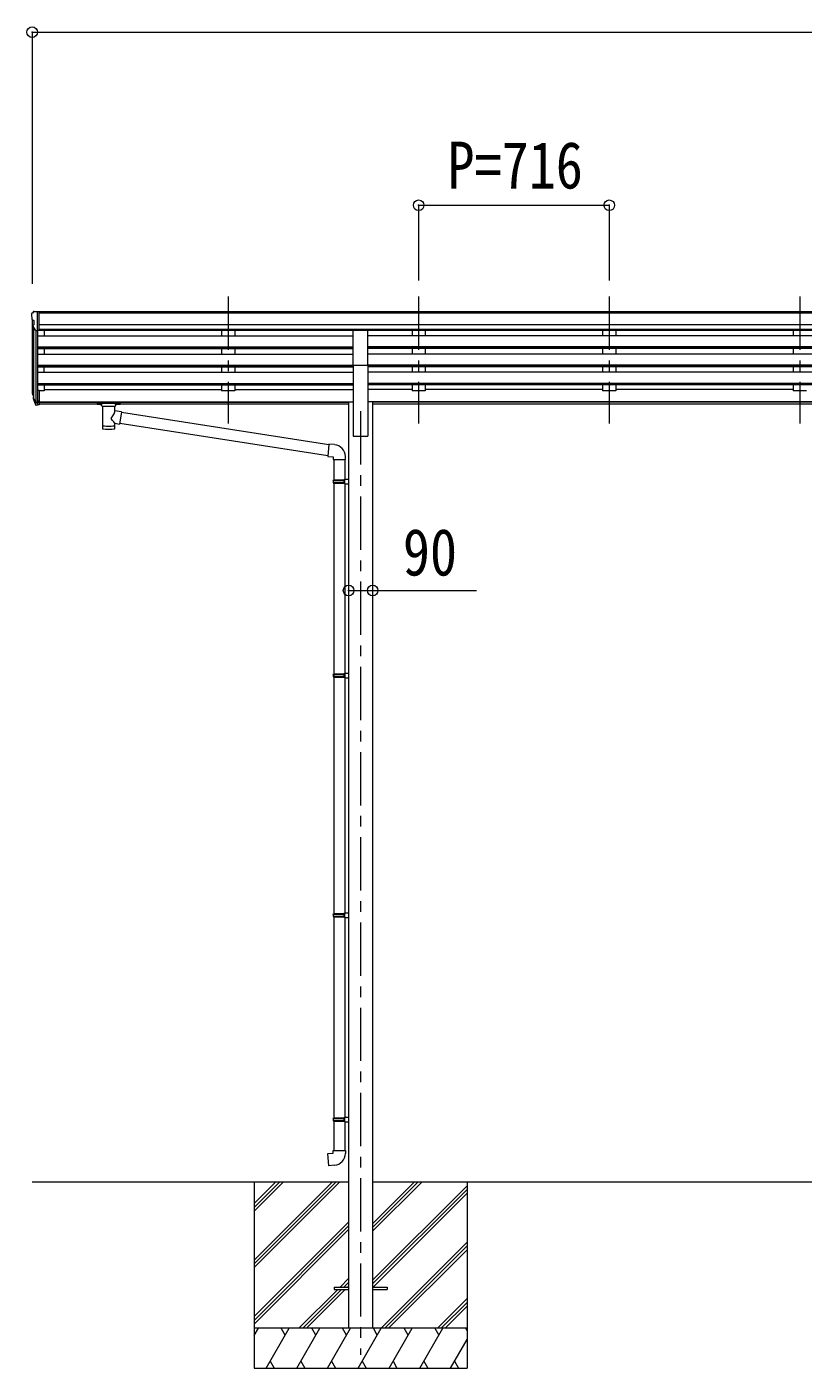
# Model space of a CAD drawing. Units: millimetres at full size, sheet at 1:40; some dimension numbers follow another scale. Extents: x -11243 to 11243, y -7760 to 7760.
# Drawn here: x 1338 to 4255, y -4889 to 148 of the extents above; entities that cross this region are included whole.
import ezdxf
from ezdxf.enums import TextEntityAlignment as Align

# ---------------------------------------------------------------- set-up
doc = ezdxf.new("R2010")
doc.units = ezdxf.units.MM
doc.header["$LTSCALE"] = 40
doc.header["$PDMODE"] = 32
doc.header["$PDSIZE"] = 40
doc.linetypes.add('CHAIN1', pattern=[8, 5, -1, 1, -1])
for name, color, linetype, lineweight in [('0-0_0', 7, 'Continuous', 9), ('0-1_本体', 5, 'CHAIN1', 9), ('0-3_ELV2', 4, 'Continuous', 9), ('0-6_OTH_LINE', 6, 'Continuous', 9), ('0-9_OUTLINE', 7, 'Continuous', 9)]:
    doc.layers.add(name, color=color, linetype=linetype, lineweight=lineweight)
doc.styles.add('ＭＳ ゴシック', font='')
doc.styles.get('ＭＳ ゴシック').set_extended_font_data('MS Gothic')

msp = doc.modelspace()

# ---------------------------------------------------------------- linework, layer by layer
at = {"layer": '0-0_0'}
for p, q in [((1358.11, -4189.43), (2546.91, -4189.43)), ((2192.11, -4189.43), (2192.11, -4889.43)), ((2192.11, -4483.61), (2486.29, -4189.43)), ((2192.11, -4497.75), (2500.43, -4189.43)), ((2192.11, -4511.9), (2514.57, -4189.43)), ((2192.11, -4299.77), (2302.44, -4189.43)), ((2192.11, -4285.62), (2288.3, -4189.43)), ((2192.11, -4271.48), (2274.15, -4189.43)), ((2637.31, -4375.06), (2822.94, -4189.43)), ((2637.31, -4360.92), (2808.8, -4189.43)), ((2637.31, -4346.78), (2794.65, -4189.43)), ((2637.31, -4189.43), (5846.91, -4189.43)), ((2637.31, -4558.91), (2992.11, -4204.11)), ((2637.31, -4573.05), (2992.11, -4218.26)), ((2992.11, -4189.43), (2992.11, -4889.43)), ((2639.57, -4584.93), (2992.11, -4232.4)), ((2192.11, -4695.74), (2546.91, -4340.95)), ((2192.11, -4709.88), (2546.91, -4355.09)), ((2192.11, -4724.03), (2546.91, -4369.23)), ((2668.91, -4739.43), (2992.11, -4416.24)), ((2683.06, -4739.43), (2992.11, -4430.39)), ((2697.2, -4739.43), (2992.11, -4444.53)), ((2515.05, -4584.93), (2546.91, -4553.08)), ((2529.19, -4584.93), (2546.91, -4567.22)), ((2543.33, -4584.93), (2546.91, -4581.36)), ((2360.55, -4739.43), (2506.05, -4593.93)), ((2374.69, -4739.43), (2520.19, -4593.93)), ((2388.83, -4739.43), (2534.33, -4593.93)), ((2881.05, -4739.43), (2992.11, -4628.38)), ((2895.19, -4739.43), (2992.11, -4642.52)), ((2909.33, -4739.43), (2992.11, -4656.66)), ((2992.11, -4739.43), (2192.11, -4739.43)), ((2192.11, -4766.94), (2207.99, -4739.43)), ((2236.85, -4889.43), (2323.46, -4739.43)), ((2308.45, -4765.41), (2293.45, -4739.43)), ((2352.32, -4889.43), (2438.93, -4739.43)), ((2423.92, -4765.42), (2408.92, -4739.43)), ((2467.79, -4889.43), (2554.4, -4739.43)), ((2539.39, -4765.42), (2524.39, -4739.43)), ((2583.26, -4889.43), (2669.87, -4739.43)), ((2654.86, -4765.42), (2639.86, -4739.43)), ((2698.73, -4889.43), (2785.34, -4739.43)), ((2770.34, -4765.42), (2755.33, -4739.43)), ((2814.2, -4889.43), (2900.81, -4739.43)), ((2870.81, -4739.43), (2885.81, -4765.41)), ((2929.67, -4889.43), (2992.11, -4781.3)), ((2986.28, -4739.43), (2992.11, -4749.53)), ((2251.85, -4863.45), (2266.85, -4889.43)), ((2367.32, -4863.45), (2382.32, -4889.43)), ((2482.79, -4863.45), (2497.79, -4889.43)), ((2598.26, -4863.45), (2613.26, -4889.43)), ((2713.73, -4863.45), (2728.73, -4889.43)), ((2829.2, -4863.45), (2844.2, -4889.43)), ((2944.67, -4863.45), (2959.67, -4889.43)), ((2192.11, -4889.43), (2992.11, -4889.43))]:
    msp.add_line(p, q, dxfattribs=at)
at = {"layer": '0-1_本体'}
for p, q in [((2094.11, -865.03), (2094.11, -1342.55)), ((2094.11, -865.03), (2094.11, -1342.55)), ((2810.11, -865.03), (2810.11, -1342.55)), ((2810.11, -865.03), (2810.11, -1342.55)), ((3526.11, -865.03), (3526.11, -1342.55)), ((3526.11, -865.03), (3526.11, -1342.55)), ((4242.11, -865.03), (4242.11, -1342.55)), ((4242.11, -865.03), (4242.11, -1342.55)), ((2592.11, -1295.87), (2592.11, -4839.43))]:
    msp.add_line(p, q, dxfattribs=at)
at = {"layer": '0-3_ELV2'}
for p, q in [((1356.11, -930.15), (1356.11, -930.78)), ((1358.11, -951.35), (1358.11, -1217.79)), ((1358.64, -951.96), (1363.96, -955.03)), ((1363.02, -921.34), (1358.95, -927.15)), ((1366.11, -920.78), (1363.77, -920.92)), ((1364.11, -955.29), (1364.11, -971.57)), ((1366.11, -920.78), (1384.61, -920.78)), ((1378.11, -993.76), (1378.11, -920.78)), ((1384.61, -920.78), (1394.61, -920.86)), ((1384.61, -992.76), (1384.61, -920.78)), ((7099.61, -922.38), (1384.61, -922.38)), ((7099.61, -927.6), (1384.61, -927.6)), ((1394.61, -922.38), (1394.61, -920.86)), ((1370.48, -991.95), (1361.48, -976.36)), ((1363.08, -979.12), (1363.08, -1244.5)), ((1372.11, -993.29), (1372.1, -1262.94)), ((1378.11, -993.76), (1372.9, -993.44)), ((1384.61, -992.76), (1378.11, -992.76)), ((1378.11, -993.76), (1378.11, -1218.16)), ((7099.61, -971.13), (1384.61, -971.13)), ((7099.61, -988.98), (1384.61, -988.98)), ((2564.61, -992.23), (1384.61, -992.23)), ((1403.11, -992.23), (1403.11, -1012.68)), ((2069.11, -992.23), (2069.11, -1012.68)), ((2119.11, -992.23), (2119.11, -1012.68)), ((2564.61, -1123.21), (2564.61, -991.41)), ((2564.61, -991.41), (2619.61, -991.41)), ((2619.61, -1123.21), (2619.61, -991.41)), ((5864.61, -992.23), (2619.61, -992.23)), ((2785.11, -992.23), (2785.11, -1012.68)), ((2835.11, -992.23), (2835.11, -1012.68)), ((3501.11, -992.23), (3501.11, -1012.68)), ((3551.11, -992.23), (3551.11, -1012.68)), ((4217.11, -992.23), (4217.11, -1012.68)), ((1378.11, -1012.68), (2564.61, -1012.68)), ((1378.11, -1054.56), (2564.61, -1054.56)), ((1378.11, -1056.05), (2564.61, -1056.05)), ((5864.61, -1012.68), (2619.61, -1012.68)), ((5864.61, -1054.56), (2619.61, -1054.56)), ((5864.61, -1056.05), (2619.61, -1056.05)), ((1378.11, -1060.37), (2564.61, -1060.37)), ((1378.11, -1081.17), (2564.61, -1081.17)), ((1403.11, -1060.37), (1403.11, -1081.17)), ((2069.11, -1060.37), (2069.11, -1081.17)), ((2119.11, -1060.37), (2119.11, -1081.17)), ((5864.61, -1060.37), (2619.61, -1060.37)), ((5864.61, -1081.17), (2619.61, -1081.17)), ((2785.11, -1060.37), (2785.11, -1081.17)), ((2835.11, -1060.37), (2835.11, -1081.17)), ((3501.11, -1060.37), (3501.11, -1081.17)), ((3551.11, -1060.37), (3551.11, -1081.17)), ((4217.11, -1060.37), (4217.11, -1081.17)), ((1378.11, -1123.05), (2564.61, -1123.05)), ((1378.11, -1124.55), (2564.61, -1124.55)), ((1378.11, -1128.86), (2564.61, -1128.86)), ((1378.11, -1149.67), (2564.61, -1149.67)), ((1403.11, -1149.67), (1403.11, -1128.86)), ((2069.11, -1128.86), (2069.11, -1149.67)), ((2119.11, -1128.86), (2119.11, -1149.67)), ((2564.61, -1123.21), (2564.61, -1389.43)), ((2564.61, -1123.21), (2619.61, -1123.21)), ((5864.61, -1123.05), (2619.61, -1123.05)), ((2619.61, -1123.21), (2619.61, -1389.43)), ((5864.61, -1124.55), (2619.61, -1124.55)), ((5864.61, -1128.86), (2619.61, -1128.86)), ((5864.61, -1149.67), (2619.61, -1149.67)), ((2785.11, -1128.86), (2785.11, -1149.67)), ((2835.11, -1128.86), (2835.11, -1149.67)), ((3501.11, -1128.86), (3501.11, -1149.67)), ((3551.11, -1128.86), (3551.11, -1149.67)), ((4217.11, -1128.86), (4217.11, -1149.67)), ((1378.11, -1191.54), (2564.61, -1191.54)), ((1378.11, -1193.04), (2564.61, -1193.04)), ((1378.11, -1197.36), (2564.61, -1197.36)), ((1403.11, -1197.36), (1403.11, -1218.79)), ((2069.11, -1197.36), (2069.11, -1218.79)), ((2119.11, -1197.36), (2119.11, -1218.79)), ((5864.61, -1191.54), (2619.61, -1191.54)), ((5864.61, -1193.04), (2619.61, -1193.04)), ((5864.61, -1197.36), (2619.61, -1197.36)), ((2785.11, -1197.36), (2785.11, -1218.79)), ((2835.11, -1197.36), (2835.11, -1218.79)), ((3501.11, -1197.36), (3501.11, -1218.79)), ((3551.11, -1197.36), (3551.11, -1218.79)), ((4217.11, -1197.36), (4217.11, -1218.79)), ((1359.2, -1232.35), (1363.08, -1240.3)), ((1359.8, -1230.97), (1363.08, -1238.03)), ((1361.52, -1243.62), (1361.85, -1248.03)), ((1361.85, -1248.03), (1370.66, -1271.58)), ((1362.47, -1247.46), (1370.66, -1263.64)), ((1371.67, -1262.51), (1363.92, -1247.11)), ((1378.11, -1218.16), (1378.11, -1272.93)), ((1384.61, -1218.16), (1378.11, -1218.16)), ((1384.61, -1258.29), (1378.11, -1258.29)), ((1384.61, -1218.16), (1384.61, -1272.19)), ((1403.11, -1218.79), (1384.61, -1218.79)), ((1403.11, -1213.85), (2069.11, -1213.85)), ((2119.11, -1218.79), (2069.11, -1218.79)), ((2119.11, -1213.85), (2564.61, -1213.85)), ((2785.11, -1213.85), (2619.61, -1213.85)), ((2835.11, -1218.79), (2785.11, -1218.79)), ((3501.11, -1213.85), (2835.11, -1213.85)), ((3551.11, -1218.79), (3501.11, -1218.79)), ((4217.11, -1213.85), (3551.11, -1213.85)), ((4267.11, -1218.79), (4217.11, -1218.79)), ((1378.11, -1263.19), (1372.97, -1263.19)), ((1378.11, -1265), (1373.26, -1265)), ((1378.11, -1272.93), (1373.26, -1272.93)), ((1384.61, -1263.17), (1378.11, -1263.17)), ((1384.61, -1272.19), (1378.11, -1272.19)), ((1384.61, -1260.86), (2546.91, -1260.86)), ((1384.61, -1262.26), (2546.91, -1262.26)), ((1618.61, -1269.95), (1384.61, -1269.95)), ((2546.91, -1269.95), (1672.61, -1269.95)), ((2546.91, -1260.43), (2546.91, -4739.43)), ((2546.91, -1260.43), (2564.61, -1260.43)), ((2637.31, -1260.43), (2619.61, -1260.43)), ((2637.31, -1260.43), (2637.31, -4739.43)), ((5846.91, -1260.86), (2637.31, -1260.86)), ((5846.91, -1262.26), (2637.31, -1262.26)), ((5846.91, -1269.95), (2637.31, -1269.95)), ((2564.61, -1389.43), (2619.61, -1389.43)), ((2492.11, -4584.93), (2492.11, -4593.93)), ((2492.11, -4584.93), (2546.91, -4584.93)), ((2492.11, -4593.93), (2546.91, -4593.93)), ((2637.31, -4584.93), (2692.11, -4584.93)), ((2637.31, -4593.93), (2692.11, -4593.93)), ((2692.11, -4584.93), (2692.11, -4593.93))]:
    msp.add_line(p, q, dxfattribs=at)
for centre, radius, start, end in [((1359.11, -930.15), 3, 93, 180), ((1558.11, -930.78), 202, 180, 184.94904), ((1363.01, -947.59), 6.18, 185.7035, 224.99897), ((1363.84, -921.92), 1, 93.5, 145), ((1363.81, -955.29), 0.3, 0, 60), ((1364.08, -974.86), 3, 94.7167, 210), ((1363.81, -971.57), 0.3, 274.7167, 0), ((1373.08, -990.45), 3, 210, 266.5), ((1387.29, -1223.23), 29.53, 186.50806, 197.98144), ((1388.69, -1221.47), 30.41, 187.1552, 198.19734)]:
    msp.add_arc(centre, radius, start, end, dxfattribs=at)
for centre, major_axis, ratio, start_param, end_param in [((1446.76, -1223.66), (-89.06, 1.43), 0.57596, 6.1962358, 6.3678173), ((1445.97, -1216.99), (87.93, 4.42), 0.541684, 3.0659337, 3.2228513), ((1362.82, -1243.62), (1.3, 0), 0.90356, 1.3700892, 3.347195), ((1448.74, -1227.43), (-89.07, 0), 0.90356, 0.2056023, 0.2515348), ((1448.03, -1223.57), (-88.05, 0), 0.90356, 0.2662965, 0.3003836), ((1373.26, -1262.29), (-3, 0), 0.90356, 0.5235988, 1.5707963), ((1373.26, -1270.22), (3, 0), 0.90356, 3.6651914, 4.712389), ((1372.97, -1261.83), (-1.5, 0), 0.90356, 0.5235988, 1.5707963)]:
    msp.add_ellipse(centre, major_axis=major_axis, ratio=ratio, start_param=start_param, end_param=end_param, dxfattribs=at)
at = {"layer": '0-6_OTH_LINE'}
for p, q in [((1358.11, 127.62), (1358.11, -817.79)), ((1358.11, 127.62), (7126.11, 127.62)), ((2810.11, -522.38), (2810.11, -804.83)), ((2810.11, -522.38), (3526.11, -522.38)), ((3526.11, -522.38), (3526.11, -804.83)), ((2546.91, -1968.99), (2637.31, -1968.99))]:
    msp.add_line(p, q, dxfattribs=at)
at = {"layer": '0-6_OTH_LINE', "lineweight": 18}
msp.add_line((2637.31, -1968.99), (3027.23, -1968.99), dxfattribs=at)
at = {"layer": '0-6_OTH_LINE'}
for p in [(1358.11, 127.62), (2810.11, -522.38), (3526.11, -522.38), (2546.91, -1968.99), (2637.31, -1968.99)]:
    msp.add_point(p, dxfattribs=at)
at = {"layer": '0-9_OUTLINE'}
for p, q in [((1602.11, -1263.04), (1602.11, -1268.79)), ((1604.11, -1262.37), (1687.11, -1262.37)), ((1604.11, -1264.55), (1687.11, -1264.55)), ((1604.11, -1269.46), (1618.61, -1269.46)), ((1618.61, -1275.1), (1618.61, -1268.55)), ((1622.71, -1276.02), (1622.69, -1361.46)), ((1693.72, -1298.67), (1668.5, -1294.76)), ((1668.51, -1294.77), (1668.51, -1276.02)), ((1672.61, -1275.1), (1672.61, -1268.55)), ((1672.61, -1269.46), (1687.11, -1269.46)), ((1693.72, -1298.67), (1686.7, -1343.93)), ((1689.11, -1263.04), (1689.11, -1268.79)), ((2472.71, -1421.58), (1693.41, -1300.69)), ((1668.52, -1361.46), (1668.5, -1340.79)), ((1668.5, -1341.11), (1686.7, -1343.93)), ((2469.04, -1463.52), (1686.97, -1342.19)), ((2493.72, -1421.46), (2472.88, -1419.64)), ((2488.8, -1477.21), (2534.8, -1477.21)), ((2490.91, -1477.21), (2490.91, -1553.5)), ((2532.91, -1477.21), (2532.91, -1550.94)), ((2534.8, -1477.21), (2534.8, -1466.29)), ((2488.91, -1555.5), (2489.91, -1553.5)), ((2488.91, -1555.5), (2532.91, -1555.5)), ((2488.91, -1555.5), (2488.91, -1563.5)), ((2489.91, -1553.5), (2532.91, -1553.5)), ((2528.43, -1555.5), (2528, -1553.5)), ((2530.91, -1551), (2546.91, -1550.53)), ((2530.91, -1553), (2530.91, -1551)), ((2530.91, -1553), (2532.91, -1553)), ((2546.91, -1550.53), (2546.91, -1568.47)), ((2488.91, -1563.5), (2532.91, -1563.5)), ((2488.91, -1563.5), (2489.91, -1565.5)), ((2489.91, -1565.5), (2532.91, -1565.5)), ((2490.91, -1565.5), (2490.91, -3182.19)), ((2530.91, -1568), (2530.91, -1566)), ((2530.91, -1568), (2546.91, -1568.47)), ((2532.91, -1568.06), (2532.91, -3179.63)), ((2488.91, -2284.19), (2489.91, -2282.19)), ((2488.91, -2284.19), (2532.91, -2284.19)), ((2488.91, -2284.19), (2488.91, -2292.19)), ((2488.91, -2292.19), (2532.91, -2292.19)), ((2488.91, -2292.19), (2489.91, -2294.19)), ((2489.91, -2282.19), (2532.91, -2282.19)), ((2489.91, -2294.19), (2532.91, -2294.19)), ((2528.43, -2284.19), (2528, -2282.19)), ((2530.91, -2279.69), (2546.91, -2279.22)), ((2530.91, -2281.69), (2530.91, -2279.69)), ((2530.91, -2281.69), (2532.91, -2281.69)), ((2530.91, -2296.69), (2530.91, -2294.69)), ((2530.91, -2296.69), (2546.91, -2297.16)), ((2546.91, -2279.22), (2546.91, -2297.16)), ((2488.91, -3184.19), (2489.91, -3182.19)), ((2488.91, -3184.19), (2532.91, -3184.19)), ((2488.91, -3184.19), (2488.91, -3192.19)), ((2488.91, -3192.19), (2532.91, -3192.19)), ((2488.91, -3192.19), (2489.91, -3194.19)), ((2489.91, -3182.19), (2532.91, -3182.19)), ((2489.91, -3194.19), (2532.91, -3194.19)), ((2490.91, -3194.19), (2490.91, -3949.88)), ((2528.43, -3184.19), (2528, -3182.19)), ((2530.91, -3179.69), (2546.91, -3179.22)), ((2530.91, -3181.69), (2530.91, -3179.69)), ((2530.91, -3181.69), (2532.91, -3181.69)), ((2530.91, -3196.69), (2530.91, -3194.69)), ((2530.91, -3196.69), (2546.91, -3197.16)), ((2532.91, -3196.75), (2532.91, -3947.32)), ((2546.91, -3179.22), (2546.91, -3197.16)), ((2488.91, -3951.88), (2489.91, -3949.88)), ((2488.91, -3951.88), (2532.91, -3951.88)), ((2488.91, -3951.88), (2488.91, -3959.88)), ((2488.91, -3959.88), (2532.91, -3959.88)), ((2488.91, -3959.88), (2489.91, -3961.88)), ((2489.91, -3949.88), (2532.91, -3949.88)), ((2489.91, -3961.88), (2532.91, -3961.88)), ((2490.91, -3961.88), (2490.91, -4071.88)), ((2528.43, -3951.88), (2528, -3949.88)), ((2530.91, -3947.38), (2546.91, -3946.91)), ((2530.91, -3949.38), (2530.91, -3947.38)), ((2530.91, -3949.38), (2532.91, -3949.38)), ((2530.91, -3964.38), (2530.91, -3962.38)), ((2530.91, -3964.38), (2546.91, -3964.85)), ((2532.91, -3964.44), (2532.91, -4071.88)), ((2546.91, -3946.91), (2546.91, -3964.85)), ((2488.91, -4071.88), (2534.91, -4071.88)), ((2488.91, -4081.88), (2488.91, -4071.88)), ((2534.91, -4071.88), (2534.91, -4082.79))]:
    msp.add_line(p, q, dxfattribs=at)
for points in [[(1602.11, -1263.04), (1602.14, -1262.84), (1602.23, -1262.7), (1602.32, -1262.61), (1602.43, -1262.55), (1602.55, -1262.5), (1602.84, -1262.44), (1603.33, -1262.39), (1603.87, -1262.37), (1604.11, -1262.37)], [(1602.11, -1268.79), (1602.14, -1268.99), (1602.23, -1269.13), (1602.32, -1269.22), (1602.43, -1269.28), (1602.55, -1269.33), (1602.84, -1269.39), (1603.33, -1269.43), (1603.87, -1269.45), (1604.11, -1269.46)], [(1687.11, -1262.37), (1687.46, -1262.38), (1687.99, -1262.4), (1688.44, -1262.45), (1688.74, -1262.53), (1688.91, -1262.63), (1689.03, -1262.77), (1689.1, -1262.95), (1689.11, -1263.04)], [(1687.11, -1269.46), (1687.46, -1269.45), (1687.99, -1269.43), (1688.44, -1269.38), (1688.74, -1269.3), (1688.91, -1269.2), (1689.03, -1269.06), (1689.1, -1268.88), (1689.11, -1268.79)], [(2472.88, -1419.64), (2468.87, -1465.46), (2488.8, -1467.21), (2488.8, -1477.21)], [(2528.43, -1555.5), (2528.43, -1563.5), (2528, -1565.5)], [(2530.91, -1566), (2532.91, -1566), (2532.91, -1553)], [(2528.43, -2284.19), (2528.43, -2292.19), (2528, -2294.19)], [(2530.91, -2294.69), (2532.91, -2294.69), (2532.91, -2281.69)], [(2528.43, -3184.19), (2528.43, -3192.19), (2528, -3194.19)], [(2530.91, -3194.69), (2532.91, -3194.69), (2532.91, -3181.69)], [(2528.43, -3951.88), (2528.43, -3959.88), (2528, -3961.88)], [(2530.91, -3962.38), (2532.91, -3962.38), (2532.91, -3949.38)], [(2493.83, -4127.62), (2472.99, -4129.45), (2468.98, -4083.62), (2488.91, -4081.88)]]:
    msp.add_lwpolyline(points, dxfattribs=at)
for centre, start, end in [((2489.8, -1466.29), 0, 85), ((2489.91, -4082.79), 275, 0)]:
    msp.add_arc(centre, 45, start, end, dxfattribs=at)
for centre, major_axis, ratio, start_param, end_param in [((1604.11, -1264.77), (2, 0), 0.109601, 3.1415927, 4.712389), ((1645.61, -1275.02), (27.06, 0), 0.069685, 3.1415927, 6.2831853), ((1645.61, -1268.55), (27, 0), 0.070066, 6.2831853, 9.424778), ((1645.6, -1321.3), (-22.81, -26.62), 0.234429, 1.6855472, 3.1268519), ((1656.61, -1272.54), (16, 0), 0.361356, 6.2636979, 6.2831853), ((1687.11, -1264.77), (2, 0), 0.109601, 4.712389, 6.2831853), ((1645.61, -1349.02), (22.91, 0), 0.122865, 3.1415927, 6.2831853), ((1648.16, -1318.66), (20.32, -22.25), 0.045535, 0.0389954, 1.3075346), ((1645.61, -1361.46), (22.92, 0), 0.101955, 3.1415499, 6.2833984)]:
    msp.add_ellipse(centre, major_axis=major_axis, ratio=ratio, start_param=start_param, end_param=end_param, dxfattribs=at)

# ---------------------------------------------------------------- texts
at = {"layer": '0-6_OTH_LINE', "color": 7, "style": 'ＭＳ ゴシック', "width": 0.85}
for s, p in [('P=716', (2918.11, -512.38)), ('90', (2750.8, -1965.71))]:
    msp.add_text(s, height=176, dxfattribs=at).set_placement(p, align=Align.BOTTOM_LEFT)

doc.saveas('drawing.dxf')
